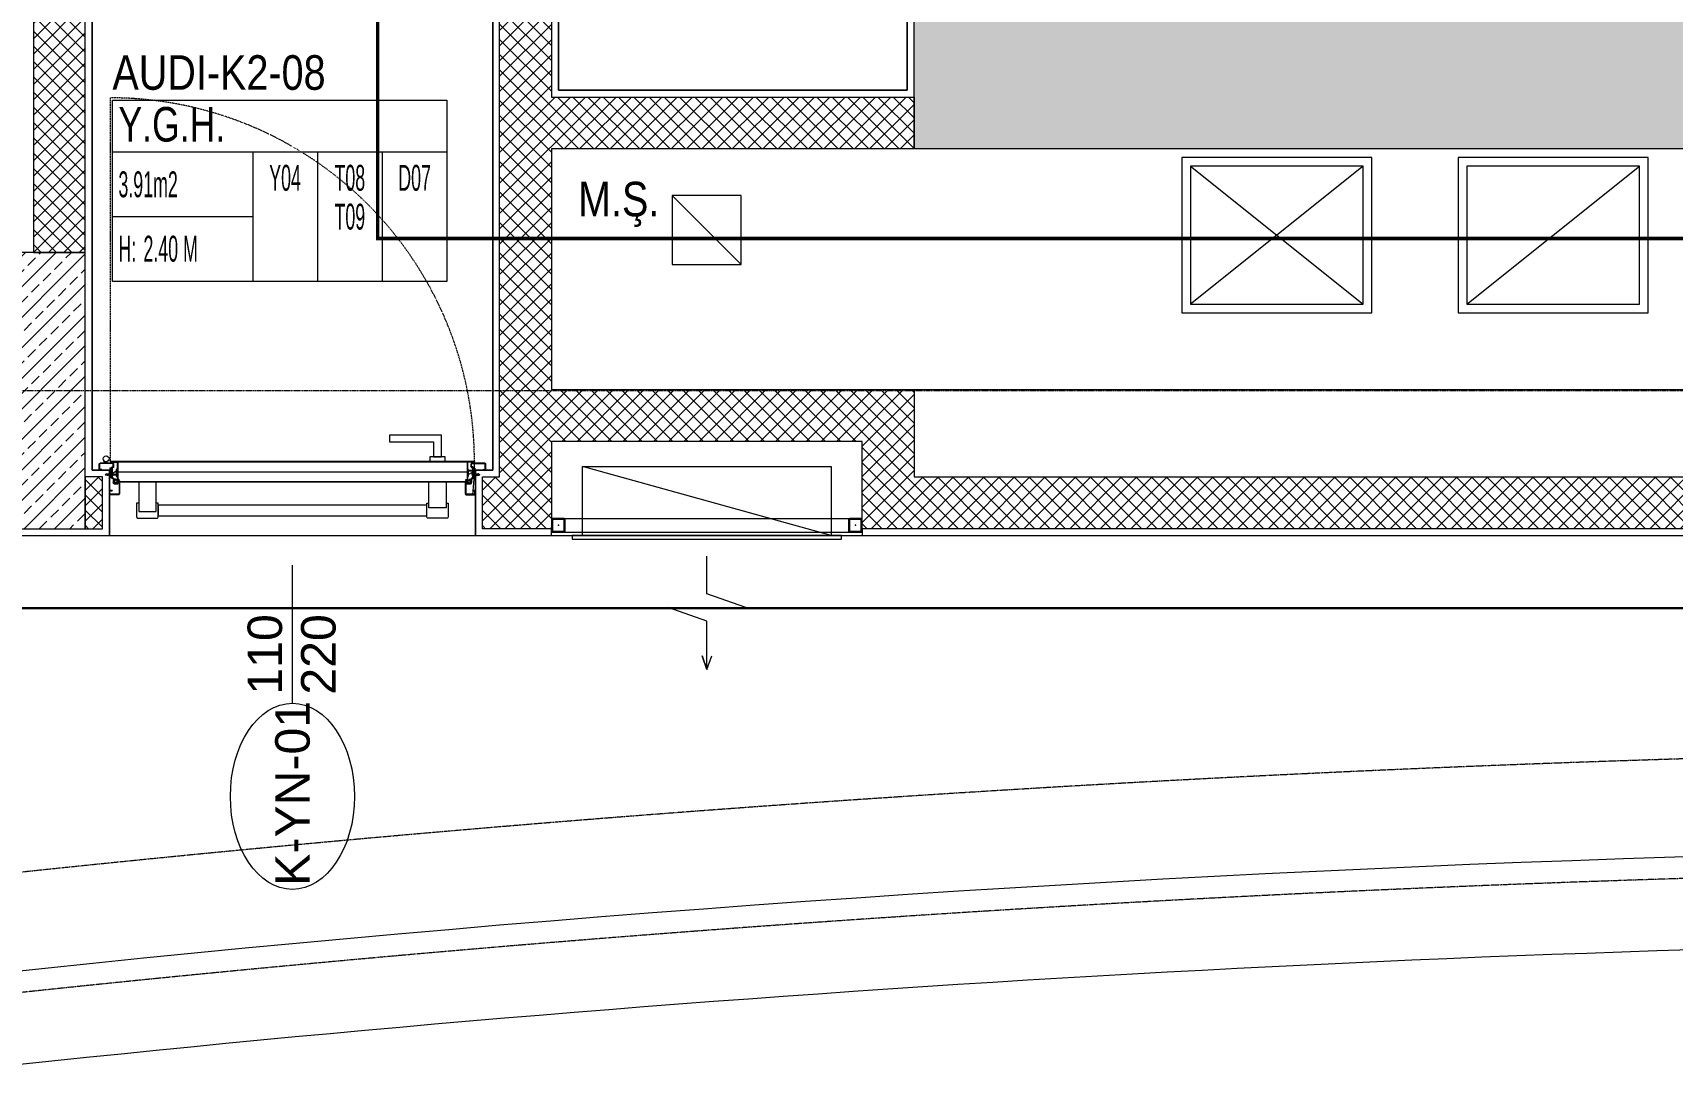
# Model space of a CAD drawing. Extents: x -1439 to 23780, y -1362 to 4476.
# Drawn here: x 15937.3 to 16412, y 2210.5 to 2508.6 of the extents above; entities that cross this region are included whole.
import ezdxf
from ezdxf.enums import TextEntityAlignment as Align

# ---------------------------------------------------------------- set-up
doc = ezdxf.new("R2010")
doc.units = 0
doc.header["$MEASUREMENT"] = 0
for name, pattern in [('Audi$0$DASHDOT2', [0.5, 0.25, -0.125, 0, -0.125]), ('Audi$0$DOT2', [0.125, 0, -0.125]), ('Audi$0$HIDDEN', [0.375, 0.25, -0.125]), ('Audi$0$HIDDEN2', [4.7625, 3.175, -1.5875])]:
    doc.linetypes.add(name, pattern=pattern)
doc.layers.get('0').update_dxf_attribs({"color": 9, "lineweight": 9})
for name, color, linetype, lineweight in [('Audi$0$00', 8, 'Continuous', 9), ('Audi$0$01', 8, 'Continuous', 9), ('Audi$0$06B', 8, 'Continuous', 9), ('Audi$0$06D', 8, 'Continuous', 9), ('Audi$0$09W', 8, 'Continuous', 9), ('Audi$0$10', 8, 'Continuous', 9), ('Audi$0$11', 8, 'Continuous', 9), ('Audi$0$14', 8, 'Continuous', 9), ('Audi$0$20', 8, 'Audi$0$DOT2', 9), ('Audi$0$21', 8, 'Continuous', 9), ('Audi$0$22', 8, 'Continuous', 9), ('Audi$0$24', 8, 'Audi$0$DASHDOT2', 9), ('Audi$0$32-ekipman', 8, 'Continuous', 9), ('Audi$0$33', 8, 'Audi$0$BATTING', 9), ('Audi$0$35', 8, 'Continuous', 9), ('E-KABLO', 7, 'Continuous', 30)]:
    doc.layers.add(name, color=color, linetype=linetype, lineweight=lineweight)
doc.styles.add('Audi$0$Arial', font='arial.ttf', dxfattribs={"height": 2.5})
doc.styles.add('Audi$0$MuuM_TEXT-STANDART', font='ARIALN.TTF')
doc.linetypes.add('Audi$0$BATTING', pattern='A,0.0001,-0.1,[134,ltypeshp.shx,S=0.1,R=0,X=-0.1,Y=0],-0.2,[134,ltypeshp.shx,S=0.1,R=180,X=0.1,Y=0],-0.1', length=0.4001)

# ---------------------------------------------------------------- blocks, each defined once
blk = doc.blocks.new('Audi$0$0_doorno')
blk.add_lwpolyline([(4.5, 0), (12.5, 0)])
blk.add_ellipse((-0.891, 0), major_axis=(-5.391, 0), ratio=0.666667)
at = {"style": 'Audi$0$Arial'}
blk.add_attdef('YUKSEKLIK', text='', height=2, dxfattribs=at).set_placement((5, 12.3), align=Align.TOP_LEFT)
blk.add_attdef('KAPINO', text='', height=2, dxfattribs=at).set_placement((0, 0), align=Align.MIDDLE)
blk.add_attdef('GENISLIK', text='', height=2, dxfattribs=at).set_placement((5, -3.789), align=Align.BOTTOM_LEFT)
blk = doc.blocks.new('Audi$0$KAPI KODLARI 2. KAT')
at = {"layer": 'Audi$0$22'}
ref = blk.add_blockref('Audi$0$0_doorno', (16012.5, 2291.93), dxfattribs=dict(at, xscale=5, yscale=5, zscale=5, rotation=90))
ref.add_attrib('KAPINO', 'K-YN-01', dxfattribs={"layer": '0', "height": 10, "rotation": 90, "style": 'Audi$0$Arial'}).set_placement((16012.5, 2288.35), align=Align.MIDDLE)
ref.add_attrib('GENISLIK', '110', dxfattribs={"layer": '0', "height": 10, "rotation": 90, "style": 'Audi$0$Arial'}).set_placement((16012.5, 2316.93), align=Align.BOTTOM_LEFT)
ref.add_attrib('YUKSEKLIK', '220', dxfattribs={"layer": '0', "height": 10, "rotation": 90, "style": 'Audi$0$Arial'}).set_placement((16015, 2316.93), align=Align.TOP_LEFT)
blk = doc.blocks.new('Audi$0$p-kolon_80x80')
at = {"layer": 'Audi$0$09W'}
h = blk.add_hatch(dxfattribs=at)
h.set_pattern_fill('ANSI33', color=256, scale=25, style=0)
h.set_pattern_definition([(45, (-1222.5, -385), (-4.419417, 4.419417), []), (45, (-1218.0806, -385), (-4.419417, 4.419417), [3.125, -1.5625])])
h.paths.add_polyline_path([(-40, -40), (40, -40), (40, 40), (-40, 40)])
blk.add_lwpolyline([(-40, -40), (40, -40), (40, 40), (-40, 40)], close=True)
blk = doc.blocks.new('*U342')
at = {"ltscale": 15}
for p, q in [((-24.9, 0.9), (-25.7, 0)), ((-24.9, -0.9), (-25.7, 0)), ((-22.9, 1.5), (-24.9, 0.9)), ((-22.9, 1.5), (-22.9, -1.5)), ((-21.2, -2.7), (-18.1, 2.8)), ((-21, -2.7), (-17.9, 2.7)), ((-19.7, -2.7), (-16.6, 2.8)), ((-19.5, -2.7), (-16.4, 2.7)), ((-18.5, 1.5), (-18.3, 2)), ((-18.2, -2.7), (-15.1, 2.8)), ((-18, -2.7), (-14.9, 2.7)), ((-17, 1.5), (-16.8, 2)), ((-16.7, -2.7), (-13.6, 2.8)), ((-16.5, -2.7), (-13.4, 2.7)), ((-15.5, 1.5), (-15.3, 2)), ((-15.2, -2.7), (-12.1, 2.8)), ((-15, -2.7), (-11.9, 2.7)), ((-14, 1.5), (-13.8, 2)), ((-13.7, -2.7), (-10.6, 2.8)), ((-13.5, -2.7), (-10.4, 2.7)), ((-12.5, 1.5), (-12.3, 2)), ((-12.2, -2.7), (-9.1, 2.8)), ((-12, -2.7), (-8.9, 2.7)), ((-11, 1.5), (-10.8, 2)), ((-10.7, -2.7), (-7.6, 2.8)), ((-10.5, -2.7), (-7.4, 2.7)), ((-9.5, 1.5), (-9.3, 2)), ((-9.2, -2.7), (-6.1, 2.8)), ((-9, -2.7), (-5.9, 2.7)), ((-8, 1.5), (-7.8, 2)), ((-7.7, -2.7), (-4.6, 2.8)), ((-7.5, -2.7), (-4.4, 2.7)), ((-6.5, 1.5), (-6.3, 2)), ((-6.2, -2.7), (-3.1, 2.8)), ((-6, -2.7), (-2.9, 2.7)), ((-5, 1.5), (-4.8, 2)), ((-4.7, -2.7), (-1.6, 2.8)), ((-4.5, -2.7), (-1.4, 2.7)), ((-3.5, 1.5), (-3.3, 2)), ((-2, 1.5), (-1.8, 2)), ((-0.5, 4.2), (-1.5, 1.5)), ((0, 0.5), (-0.6, 0.5)), ((-24.9, -0.9), (-22.9, -1.5)), ((-8.6, -1.5), (-22.9, -1.5)), ((-21.2, -2.7), (-20.9, -1.5)), ((-20.3, -1.5), (-19.1, -1.5)), ((-19.7, -2.7), (-19.4, -1.5)), ((-18.8, -1.5), (-17.6, -1.5)), ((-18.2, -2.7), (-17.9, -1.5)), ((-17.3, -1.5), (-16.1, -1.5)), ((-16.7, -2.7), (-16.4, -1.5)), ((-15.8, -1.5), (-14.6, -1.5)), ((-15.2, -2.7), (-14.9, -1.5)), ((-14.3, -1.5), (-13.1, -1.5)), ((-13.7, -2.7), (-13.4, -1.5)), ((-12.8, -1.5), (-11.6, -1.5)), ((-12.2, -2.7), (-11.9, -1.5)), ((-11.3, -1.5), (-10.1, -1.5)), ((-10.7, -2.7), (-10.4, -1.5)), ((-9.8, -1.5), (-8.6, -1.5)), ((-9.2, -2.7), (-8.9, -1.5)), ((-8.3, -1.5), (-7.1, -1.5)), ((-7.7, -2.7), (-7.4, -1.5)), ((-6.8, -1.5), (-5.6, -1.5)), ((-6.2, -2.7), (-5.9, -1.5)), ((-5.3, -1.5), (-4.1, -1.5)), ((-4.7, -2.7), (-4.4, -1.5)), ((-3.8, -1.5), (-2.1, -1.5)), ((-0.5, -4.2), (-1.5, -1.5)), ((0, -0.5), (-0.6, -0.5))]:
    blk.add_line(p, q, dxfattribs=at)
for p, q in [((-6.9, 1.5), (-22.9, 1.5)), ((-17.4, 1.5), (-18.6, 1.5)), ((-15.9, 1.5), (-17.1, 1.5)), ((-14.4, 1.5), (-15.6, 1.5)), ((-12.9, 1.5), (-14.1, 1.5)), ((-11.4, 1.5), (-12.6, 1.5)), ((-9.9, 1.5), (-11.1, 1.5)), ((-8.4, 1.5), (-9.6, 1.5)), ((-6.9, 1.5), (-8.1, 1.5)), ((-5.4, 1.5), (-6.6, 1.5)), ((-3.9, 1.5), (-5.1, 1.5)), ((-2.4, 1.5), (-3.6, 1.5)), ((-1.5, 1.5), (-2.1, 1.5)), ((0, 0.5), (0, 4.1)), ((-1.5, -1.5), (-2.1, -1.5)), ((0, -0.5), (0, -4.1))]:
    blk.add_line(p, q)
for centre, radius, start, end in [((-26, 3.9), 3.92, 274.361, 322.1025), ((-26, -3.9), 3.92, 37.8975, 85.639), ((-18, 2.8), 0.0971, 330.3204, 150.3204), ((-16.5, 2.8), 0.0971, 330.3204, 150.3204), ((-15, 2.8), 0.0971, 330.3204, 150.3204), ((-13.5, 2.8), 0.0971, 330.3204, 150.3204), ((-12, 2.8), 0.0971, 330.3204, 150.3204), ((-10.5, 2.8), 0.0971, 330.3204, 150.3204), ((-9, 2.8), 0.0971, 330.3204, 150.3204), ((-7.5, 2.8), 0.0971, 330.3204, 150.3204), ((-6, 2.8), 0.0971, 330.3204, 150.3204), ((-4.5, 2.8), 0.0971, 330.3204, 150.3204), ((-3, 2.8), 0.0971, 330.3204, 150.3204), ((-1.5, 2.8), 0.0971, 330.3204, 150.3204), ((-0.6, 0), 0.486, 90, 270), ((-0.3, 4.1), 0.25, 0, 150.0864), ((-21.1, -2.7), 0.0971, 150.3204, 330.3204), ((-19.6, -2.7), 0.0971, 150.3204, 330.3204), ((-18.1, -2.7), 0.0971, 150.3204, 330.3204), ((-16.6, -2.7), 0.0971, 150.3204, 330.3204), ((-15.1, -2.7), 0.0971, 150.3204, 330.3204), ((-13.6, -2.7), 0.0971, 150.3204, 330.3204), ((-12.1, -2.7), 0.0971, 150.3204, 330.3204), ((-10.6, -2.7), 0.0971, 150.3204, 330.3204), ((-9.1, -2.7), 0.0971, 150.3204, 330.3204), ((-7.6, -2.7), 0.0971, 150.3204, 330.3204), ((-6.1, -2.7), 0.0971, 150.3204, 330.3204), ((-4.6, -2.7), 0.0971, 150.3204, 330.3204), ((-0.3, -4.1), 0.25, 209.9136, 0)]:
    blk.add_arc(centre, radius, start, end, dxfattribs=at)
blk = doc.blocks.new('Audi$0$conta')
at = {"ltscale": 10}
for p, q in [((-2649.88, 5344.46), (-2649.78, 5344.3)), ((-2649.87, 5345.53), (-2649.81, 5345.61)), ((-2649.78, 5344.3), (-2649.74, 5344.3)), ((-2649.72, 5345.4), (-2649.28, 5345.4)), ((-2649.25, 5345.41), (-2649.09, 5345.51)), ((-2648.97, 5344.05), (-2648.78, 5343.8)), ((-2648.87, 5344.09), (-2648.7, 5343.86)), ((-2648.83, 5344.87), (-2648.56, 5345.24)), ((-2648.77, 5345.12), (-2648.63, 5345.3)), ((-2648.56, 5345.31), (-2648.56, 5345.31)), ((-2648.71, 5343.79), (-2648.71, 5343.79))]:
    blk.add_line(p, q, dxfattribs=at)
for centre, radius, start, end in [((-2653.03, 5345), 3.19, 350.46739, 8.93723), ((-2649.87, 5344.47), 0.02, 170.46739, 213.74513), ((-2649.83, 5345.5), 0.05, 140.63452, 188.93723), ((-2649.74, 5345.58), 0.0696, 22.24275, 159.25804), ((-2650.94, 5345.01), 1.24, 340.33821, 16.77718), ((-2649.74, 5344.58), 0.03, 160.33821, 273.26661), ((-2649.72, 5345.37), 0.03, 90, 196.77718), ((-2649.56, 5341.55), 3.01, 80.43616, 93.26661), ((-2649.28, 5345.45), 0.05, 270, 303.00619), ((-2649.22, 5344.14), 0.231, 353.95711, 81.90038), ((-2649.08, 5345.49), 0.03, 4.79721, 123.00619), ((-2649.06, 5344.54), 0.03, 260.43616, 338.70659), ((-2650.22, 5344.99), 1.27, 338.70659, 23.04177), ((-2648.89, 5344.11), 0.1, 173.95711, 217.26527), ((-2649.01, 5345.57), 0.05, 18.79511, 42.1429), ((-2651.17, 5344.83), 2.33, 7.58966, 18.79511), ((-2658.2, 5345.19), 9.36, 353.68569, 357.8537), ((-2648.79, 5344.15), 0.1, 173.68569, 217.26527), ((-2648.81, 5345.15), 0.05, 187.58966, 322.73473), ((-2648.79, 5344.84), 0.05, 142.73473, 180.2669), ((-2648.59, 5345.27), 0.05, 52.73473, 142.73473), ((-2648.59, 5345.27), 0.05, 322.73473, 52.73473), ((-2648.74, 5343.83), 0.05, 217.26527, 307.26527), ((-2648.74, 5343.83), 0.05, 307.26527, 37.26527)]:
    blk.add_arc(centre, radius, start, end, dxfattribs=at)
for points, knots in [([(-2649.74, 5344.31), (-2649.74, 5344.34), (-2649.7, 5344.52), (-2649.59, 5344.33), (-2649.34, 5344.36), (-2649.23, 5344.37), (-2649.18, 5344.37)], [0, 0, 0, 0, 0.1008757, 0.3841126, 0.5436166, 0.6906785, 0.6906785, 0.6906785, 0.6906785]), ([(-2648.98, 5345.6), (-2649, 5345.63), (-2649.09, 5345.71), (-2649.23, 5345.44), (-2649.32, 5345.74), (-2649.39, 5345.46), (-2649.51, 5345.75), (-2649.59, 5345.5), (-2649.65, 5345.57), (-2649.68, 5345.61)], [0.0086373, 0.0086373, 0.0086373, 0.0086373, 0.1097304, 0.3133405, 0.4430081, 0.5658764, 0.7165186, 0.8527974, 0.9648495, 0.9648495, 0.9648495, 0.9648495])]:
    blk.add_open_spline(points, degree=3, knots=knots, dxfattribs=at)
blk = doc.blocks.new('Audi$0$p-yn_sackasa')
at = {"layer": 'Audi$0$10', "linetype": 'Continuous'}
for p, q in [((0, 6.16), (0, 6.9)), ((0.01, 6.9), (0.01, 6.15)), ((0.14, 6.9), (0.14, 6.16)), ((0.15, 6.9), (0.15, 6.16)), ((2.69, 7.16), (0.26, 7.16)), ((2.69, 7.15), (0.26, 7.15)), ((2.69, 7.02), (0.26, 7.02)), ((0.26, 7.01), (2.69, 7.01)), ((0.26, 6.05), (0.76, 6.05)), ((0.75, 6.04), (0.26, 6.04)), ((0.26, 5.91), (0.75, 5.91)), ((0.76, 5.9), (0.26, 5.9)), ((0.75, 5.91), (0.75, 6.04)), ((0.76, 5.9), (0.76, 6.05)), ((2.8, 3.29), (2.8, 6.9)), ((2.81, 3.29), (2.81, 6.9)), ((2.94, 3.29), (2.94, 6.9)), ((2.95, 3.29), (2.95, 6.9)), ((-2.19, 0), (-2.19, -0.15)), ((0.67, -0.71), (0.67, 2.27)), ((0.69, -0.71), (0.69, 2.27)), ((0.81, -0.71), (0.81, 2.27)), ((0.83, -0.71), (0.83, 2.27)), ((0.92, 2.33), (0.95, 2.32)), ((0.93, 2.34), (0.95, 2.33)), ((1.01, 2.46), (0.99, 2.47)), ((0.99, 2.46), (1.01, 2.45)), ((1.11, 2.52), (1.11, 3.73)), ((1.12, 2.52), (1.12, 3.73)), ((1.25, 3.73), (1.25, 2.52)), ((1.26, 2.52), (1.26, 3.73)), ((1.37, 3.98), (2.49, 3.98)), ((2.49, 3.97), (1.37, 3.97)), ((1.37, 3.84), (2.49, 3.84)), ((2.49, 3.83), (1.37, 3.83)), ((2.6, 3.69), (2.5, 3.36)), ((2.51, 3.35), (2.61, 3.69)), ((2.73, 3.65), (2.63, 3.32)), ((2.74, 3.64), (2.64, 3.31)), ((-2.95, -0.25), (-2.95, -1.75)), ((-2.94, -1.75), (-2.94, -0.25)), ((-2.81, -0.25), (-2.81, -1.75)), ((-2.8, -0.25), (-2.8, -1.75)), ((-2.19, 0), (-2.7, 0)), ((-2.2, -0.01), (-2.7, -0.01)), ((-2.2, -0.14), (-2.7, -0.14)), ((-2.19, -0.15), (-2.7, -0.15)), ((1.01, -1.85), (-2.7, -1.85)), ((1.01, -1.86), (-2.7, -1.86)), ((-2.7, -1.99), (1.01, -1.99)), ((1.01, -2), (-2.7, -2)), ((-2.2, -0.14), (-2.2, -0.01)), ((0.92, -0.77), (0.95, -0.76)), ((0.93, -0.78), (0.95, -0.77)), ((0.99, -0.89), (1.01, -0.88)), ((1.01, -0.89), (0.99, -0.91)), ((1.11, -0.96), (1.11, -1.75)), ((1.12, -0.96), (1.12, -1.75)), ((1.25, -0.96), (1.25, -1.75)), ((1.26, -0.96), (1.26, -1.75))]:
    blk.add_line(p, q, dxfattribs=at)
for points in [[(0.15, 2.14), (0.67, 2.14), (0.67, -0.54), (0.15, -0.54)], [(0.15, 2.14), (0.41, 2.14), (0.41, -0.54), (0.15, -0.54)]]:
    blk.add_lwpolyline(points, close=True, dxfattribs=at)
for centre, radius, start, end in [((0.26, 6.9), 0.261, 90, 180), ((0.26, 6.16), 0.261, 180, 270), ((0.26, 6.9), 0.249, 90, 180), ((0.26, 6.16), 0.249, 181.345, 271.3502), ((0.26, 6.9), 0.122, 90, 180), ((0.26, 6.16), 0.122, 180, 270), ((0.26, 6.9), 0.11, 90, 180), ((0.26, 6.16), 0.11, 180, 270), ((2.69, 6.9), 0.261, 0, 90), ((2.69, 6.9), 0.249, 0, 90), ((2.69, 6.9), 0.122, 0, 90), ((2.69, 6.9), 0.11, 0, 90), ((0.89, 2.27), 0.219, 63.2153, 180), ((0.89, 2.27), 0.206, 63.2169, 180), ((0.89, 2.27), 0.0801, 63.215, 180), ((0.89, 2.27), 0.0674, 63.2144, 180), ((1.04, 2.52), 0.206, 243.2197, 0), ((1.04, 2.52), 0.219, 243.2148, 0), ((1.04, 2.52), 0.0801, 243.2203, 0), ((1.04, 2.52), 0.0674, 243.2129, 0), ((1.37, 3.73), 0.253, 90, 180), ((1.37, 3.73), 0.24, 90, 180), ((1.37, 3.73), 0.114, 90, 180), ((1.37, 3.73), 0.101, 90, 180), ((2.49, 3.72), 0.261, 342.8602, 90), ((2.49, 3.72), 0.249, 342.8613, 90), ((2.49, 3.72), 0.122, 342.8607, 90), ((2.49, 3.72), 0.11, 342.8621, 90), ((2.72, 3.29), 0.232, 162.8601, 0), ((2.72, 3.29), 0.219, 162.8613, 0), ((2.72, 3.29), 0.0927, 162.8605, 0), ((2.72, 3.29), 0.0801, 162.8624, 0), ((-2.7, -0.25), 0.253, 90, 180), ((-2.7, -1.75), 0.253, 180, 270), ((-2.7, -0.25), 0.24, 90, 180), ((-2.7, -1.75), 0.24, 180, 270), ((-2.7, -0.25), 0.114, 90, 180), ((-2.7, -1.75), 0.114, 180, 270), ((-2.7, -0.25), 0.101, 90, 180), ((-2.7, -1.75), 0.101, 180, 270), ((0.89, -0.71), 0.219, 180, 296.785), ((0.89, -0.71), 0.206, 180, 296.7851), ((0.89, -0.71), 0.0801, 180, 296.785), ((0.89, -0.71), 0.0674, 180, 180.5245), ((0.89, -0.71), 0.0674, 180, 296.7871), ((1.04, -0.96), 0.219, 0, 116.7854), ((1.04, -0.96), 0.206, 0, 116.7836), ((1.04, -0.96), 0.0801, 0, 116.7811), ((1.04, -0.96), 0.0674, 0, 116.7871), ((1.01, -1.75), 0.114, 270, 0), ((1.01, -1.75), 0.24, 270, 0), ((1.01, -1.75), 0.101, 270, 0), ((1.01, -1.75), 0.253, 270, 0)]:
    blk.add_arc(centre, radius, start, end, dxfattribs=at)
at = {"layer": 'Audi$0$10', "xscale": 0.0842696629213483, "yscale": 0.0842696629213483, "zscale": 0.0842696629213483}
blk.add_blockref('*U342', (0.95, 1.35), dxfattribs=at)
at = {"layer": 'Audi$0$14', "xscale": -0.7887640449438696, "yscale": 0.7887640449438696, "zscale": 0.7887640449438204, "rotation": 90}
blk.add_blockref('Audi$0$conta', (4217.78, -2086.42), dxfattribs=at)
blk = doc.blocks.new('*U458')
blk.add_arc((114.7, -2.4), 105.4, 174.7953, 179.7834)
at = {"layer": 'Audi$0$06D'}
for points in [[(17.5, 9.56), (16.87, 9.56), (16.87, 13.56, -0.414214), (17.25, 13.93), (22.75, 13.93, -0.414214), (23.12, 13.56), (23.12, 9.56), (22.5, 9.56)], [(106.5, 9.56), (107.12, 9.56), (107.12, 13.56, 0.414214), (106.75, 13.93), (101.25, 13.93, 0.414214), (100.87, 13.56), (100.87, 9.56), (101.5, 9.56)]]:
    blk.add_lwpolyline(points, format="xyb", dxfattribs=at)
for points in [[(17.5, 10.94), (22.5, 10.94), (22.5, 3.44), (17.5, 3.44)], [(100.87, 13.31), (23.12, 13.31), (23.12, 10.18), (100.87, 10.18)], [(106.5, 12.06), (101.5, 12.06), (101.5, 3.44), (106.5, 3.44)]]:
    blk.add_lwpolyline(points, close=True, dxfattribs=at)
for points in [[(17.8, -2.56), (17.8, -3.81), (22.2, -3.81), (22.2, -2.56), (17.8, -2.56)], [(18.87, -3.81), (18.87, -10.06), (33.87, -10.06), (33.87, -8.19), (21.12, -8.19), (21.12, -8.19), (21.12, -3.81), (18.87, -3.81)]]:
    blk.add_lwpolyline(points, dxfattribs=at)
at = {"layer": 'Audi$0$10', "ltscale": 10}
for p, q in [((10, 0.68), (11, 1.33)), ((10, 0.68), (11, 1.33)), ((11, 0.28), (10, 0.28)), ((11, 0.28), (10, 0.28)), ((11, 0.08), (10, 0.08)), ((11, 0.08), (10, 0.08)), ((11, 1.76), (11, 1.33)), ((11.3, 1.76), (11, 1.76)), ((11, 1.76), (11, 1.33)), ((11.3, 1.76), (11, 1.76)), ((11, 1.33), (11, -0.17)), ((11, 1.33), (11, -0.17)), ((11.3, -2.19), (11.3, 3.34)), ((11.3, 1.33), (11.3, 1.76)), ((11.3, 1.33), (11.3, 1.76)), ((11.3, -0.17), (11.3, 1.33)), ((11.3, -0.17), (11.3, 1.33)), ((112.6, 3.44), (11.4, 3.44)), ((11.45, -2.29), (11.45, 3.24)), ((112.5, 3.29), (11.5, 3.29)), ((112.55, -2.29), (112.55, 3.24)), ((112.7, -2.19), (112.7, 3.34)), ((112.7, 1.76), (112.7, 0.26)), ((113, 1.76), (112.7, 1.76)), ((112.7, 0.26), (112.7, -0.17)), ((113, 0.26), (113, 1.76)), ((113, 1.51), (114, 1.51)), ((113, 1.31), (114, 1.31)), ((114, 0.91), (113, 0.26)), ((113, -0.17), (113, 0.26)), ((9.3, -2.46), (9.3, -2.34)), ((9.4, -2.24), (11.25, -2.24)), ((114.6, -2.56), (9.4, -2.56)), ((9.45, -2.41), (9.45, -2.39)), ((9.45, -2.39), (11.35, -2.39)), ((114.54, -2.41), (9.45, -2.41)), ((11, -0.17), (11.3, -0.17)), ((11, -0.17), (11.3, -0.17)), ((114.54, -2.39), (112.65, -2.39)), ((112.7, -0.17), (113, -0.17)), ((114.6, -2.24), (112.75, -2.24)), ((114.55, -2.41), (114.55, -2.39)), ((114.7, -2.46), (114.7, -2.34)), ((115.84, -2), (115.84, -2.43)), ((115.84, -2), (115.84, -2.43)), ((116.05, -2), (116.05, -2.43)), ((116.05, -2), (116.05, -2.43)), ((116.22, -2.16), (116.05, -2.16)), ((116.22, -2.16), (116.05, -2.16)), ((116.22, -2.16), (116.22, -2.29)), ((116.22, -2.16), (116.22, -2.29)), ((116.6, -2.73), (116.73, -2.62)), ((116.6, -2.73), (116.73, -2.62))]:
    blk.add_line(p, q, dxfattribs=at)
blk.add_circle((115.95, -3.26), 0.843, dxfattribs=at)
blk.add_circle((115.95, -3.26), 0.843, dxfattribs=at)
for centre, radius, start, end in [((11.44, 3.3), 0.141, 104.9271, 165.0729), ((112.5, 3.24), 0.05, 0, 90), ((112.6, 3.34), 0.1, 0, 90), ((9.4, -2.34), 0.1, 90, 180), ((9.4, -2.46), 0.1, 180, 270), ((9.45, -2.39), 0.005, 90, 180), ((9.45, -2.41), 0.005, 180, 270), ((11.25, -2.19), 0.05, 270, 0), ((11.35, -2.29), 0.1, 270, 0), ((112.65, -2.29), 0.1, 180, 270), ((112.75, -2.19), 0.05, 180, 270), ((114.54, -2.39), 0.005, 0, 90), ((114.54, -2.41), 0.005, 270, 360), ((114.6, -2.34), 0.1, 0, 90), ((114.6, -2.46), 0.1, 270, 0), ((115.42, -2.26), 0.302, 285.5524, 60.0315), ((115.42, -2.26), 0.302, 285.5524, 60.0315), ((115.42, -2.26), 0.428, 336.352, 37.621), ((115.42, -2.26), 0.428, 336.352, 37.621), ((115.95, -3.26), 1.01, 39.4092, 74.2861), ((115.95, -3.26), 1.01, 39.4092, 74.2861)]:
    blk.add_arc(centre, radius, start, end, dxfattribs=at)
at = {"layer": 'Audi$0$20'}
blk.add_lwpolyline([(114.7, -2.4), (114.7, -107.8)], dxfattribs=at)
blk.add_arc((114.7, -2.4), 105.4, 179.9649, 270, dxfattribs=at)
at = {"layer": 'Audi$0$33', "ltscale": 0.25}
blk.add_lwpolyline([(112.55, 0.48), (11.45, 0.48)], dxfattribs=at)
blk.add_blockref('Audi$0$p-yn_sackasa', (9, 0))
at = {"xscale": -1}
blk.add_blockref('Audi$0$p-yn_sackasa', (115, 0), dxfattribs=at)
blk = doc.blocks.new('Audi$0$P-AKS_AUDI')
at = {"layer": 'Audi$0$24'}
blk.add_lwpolyline([(-3840, -380), (360, -380)], dxfattribs=at)
blk = doc.blocks.new('Audi$0$0_roomno2-flat-2')
at = {"layer": 'Audi$0$21'}
blk.add_lwpolyline([(96.88, -52.5), (0, -52.5), (0, 0), (96.88, 0)], close=True, dxfattribs=at)
for points in [[(0, -15), (96.88, -15)], [(40.62, -15), (40.62, -52.5)], [(59.38, -15), (59.38, -52.5)], [(78.12, -15), (78.12, -52.5)], [(0, -33.75), (40.62, -33.75)]]:
    blk.add_lwpolyline(points, dxfattribs=at)
at = {"layer": 'Audi$0$21', "style": 'Audi$0$MuuM_TEXT-STANDART', "width": 0.6}
blk.add_text('H:', height=7.5, dxfattribs=at).set_placement((1.75, -43.04), align=Align.MIDDLE_LEFT)
at = {"layer": 'Audi$0$21', "style": 'Audi$0$Arial'}
blk.add_attdef('ODANO', (0, 5.85), '', height=10, dxfattribs=at)
blk.add_attdef('MEKANADI', text='', height=10, dxfattribs=at).set_placement((1.75, -15), align=Align.BOTTOM_LEFT)
at = {"layer": 'Audi$0$21', "style": 'Audi$0$MuuM_TEXT-STANDART', "width": 0.6}
for tag, p in [('YER01', (50, -22.5)), ('TAVAN01', (68.75, -22.5)), ('DUVAR01', (87.5, -22.5)), ('YER02', (50, -33.75)), ('TAVAN02', (68.75, -33.75)), ('DUVAR02', (87.5, -33.75)), ('YER03', (50, -45)), ('TAVAN03', (68.75, -45)), ('DUVAR03', (87.5, -45))]:
    blk.add_attdef(tag, text='', height=7.5, dxfattribs=at).set_placement(p, align=Align.MIDDLE_CENTER)
for tag, p in [('M2', (1.75, -24.38)), ('TEMIZTAVANYUKSEKLIGI', (9, -43.04))]:
    blk.add_attdef(tag, text='', height=7.5, dxfattribs=at).set_placement(p, align=Align.MIDDLE_LEFT)
blk = doc.blocks.new('Audi$0$Prf-40x40')
for points in [[(1.5, -2), (-1.5, -2, -0.414214), (-2, -1.5), (-2, 1.5, -0.414214), (-1.5, 2), (1.5, 2, -0.414214), (2, 1.5), (2, -1.5, -0.414214)], [(1.5, -1.7), (-1.5, -1.7, -0.414214), (-1.7, -1.5), (-1.7, 1.5, -0.414214), (-1.5, 1.7), (1.5, 1.7, -0.414214), (1.7, 1.5), (1.7, -1.5, -0.414214)]]:
    blk.add_lwpolyline(points, format="xyb", close=True)
at = {"color": 252}
blk.add_point((0, 0), dxfattribs=at)
blk = doc.blocks.new('Audi$0$p-krt-yangindolabi_vw')
at = {"linetype": 'Continuous'}
blk.add_lwpolyline([(-37.41, 54.8), (-36, 58.78), (-36, 44.76), (-47.25, 40.82), (-24.75, 40.82), (-36, 36.88), (-36, 25.98)], dxfattribs=at)
for points in [[(-36, 58.78), (-37.41, 54.8)], [(-36, 58.78), (-34.59, 54.8)]]:
    blk.add_lwpolyline(points)
for points in [[(-72, 20), (-75, 20), (-75, 21), (3, 21), (3, 20)], [(-72, 0), (0, 0), (0, 20), (-72, 20)], [(0, 20), (-72, 0), (0, 0)]]:
    blk.add_lwpolyline(points, close=True)
blk = doc.blocks.new('Audi$0$p-2. kat planı')
at = {"layer": 'Audi$0$09W'}
h = blk.add_hatch(dxfattribs=at)
h.set_pattern_fill('ANSI33', color=256, scale=25, style=0)
h.paths.add_polyline_path([(16192.5, 2825), (16672.5, 2825), (16672.5, 2365), (16622.5, 2365), (16622.5, 2475), (16232.5, 2475), (16192.5, 2475), (16192.5, 2515), (16622.5, 2515), (16622.5, 2785), (16192.5, 2785)])
h = blk.add_hatch(dxfattribs=at)
h.set_pattern_fill('ANSI37', color=256, scale=25, style=0)
h.paths.add_polyline_path([(15952.5, 2500), (15952.5, 2445), (15937.5, 2445), (15937.5, 2745), (15952.5, 2745), (15952.5, 2635), (15957.5, 2635), (15957.5, 2620), (15952.5, 2620), (15952.5, 2515)])
h = blk.add_hatch(dxfattribs=at)
h.set_pattern_fill('ANSI37', color=256, scale=25, style=0)
edge = h.paths.add_edge_path()
edge.add_line((16087.5, 2405.3), (16192.5, 2405.3))
edge.add_line((16192.5, 2405.3), (16192.5, 2380))
edge.add_line((16192.5, 2380), (16472.5, 2380))
edge.add_line((16472.5, 2380), (16472.5, 2475))
edge.add_line((16472.5, 2475), (16492.5, 2475))
edge.add_line((16492.5, 2475), (16492.5, 2380))
edge.add_line((16492.5, 2380), (16622.5, 2380))
edge.add_line((16622.5, 2380), (16622.5, 2365))
edge.add_line((16622.5, 2365), (16177.5, 2365))
edge.add_line((16177.5, 2365), (16177.5, 2390.3))
edge.add_line((16177.5, 2390.3), (16087.5, 2390.3))
edge.add_line((16087.5, 2390.3), (16087.5, 2365))
edge.add_line((16087.5, 2365), (16067.5, 2365))
edge.add_line((16067.5, 2365), (16067.5, 2380))
edge.add_line((16067.5, 2380), (16072.5, 2380))
edge.add_line((16072.5, 2380), (16072.5, 2620))
edge.add_line((16072.5, 2620), (16067.5, 2620))
edge.add_line((16067.5, 2620), (16067.5, 2635))
edge.add_line((16067.5, 2635), (16072.5, 2635))
edge.add_line((16072.5, 2635), (16087.5, 2635))
edge.add_line((16087.5, 2635), (16087.5, 2490))
edge.add_line((16087.5, 2490), (16192.5, 2490))
edge.add_line((16192.5, 2490), (16192.5, 2475))
edge.add_line((16192.5, 2475), (16087.5, 2475))
edge.add_line((16087.5, 2475), (16087.52, 2405.3))
h = blk.add_hatch(dxfattribs=at)
h.set_pattern_fill('ANSI37', color=256, scale=25, style=0)
h.paths.add_polyline_path([(15952.5, 2365), (15957.5, 2365), (15957.5, 2380), (15952.5, 2380)])
at = {"layer": 'Audi$0$00'}
for points in [[(15952.5, 2635), (15952.5, 2745), (15937.5, 2745), (15937.5, 2445), (15952.5, 2445), (15952.5, 2500), (15952.5, 2515), (15952.5, 2515), (15952.5, 2620), (15957.5, 2620), (15957.5, 2635)], [(15952.5, 2365), (15957.5, 2365), (15957.5, 2380), (15952.5, 2380)]]:
    blk.add_lwpolyline(points, close=True, dxfattribs=at)
for points in [[(16087.5, 2405.3), (16192.5, 2405.3), (16192.5, 2380), (16472.5, 2380)], [(16622.5, 2365), (16177.5, 2365), (16177.5, 2390.3), (16087.5, 2390.3), (16087.5, 2365), (16067.5, 2365), (16067.5, 2380), (16072.5, 2380), (16072.5, 2620), (16067.5, 2620), (16067.5, 2635), (16072.5, 2635), (16087.5, 2635), (16087.5, 2490), (16192.5, 2490), (16192.5, 2475), (16087.5, 2475), (16087.52, 2405.3)]]:
    blk.add_lwpolyline(points, dxfattribs=at)
at = {"layer": 'Audi$0$01'}
blk.add_lwpolyline([(16192.5, 2825), (16672.5, 2825), (16672.5, 2365), (16622.5, 2365), (16622.5, 2475), (16232.5, 2475), (16232.5, 2475), (16192.5, 2475), (16192.5, 2515), (16622.5, 2515), (16622.5, 2785), (16192.5, 2785)], close=True, dxfattribs=at)
at = {"layer": 'Audi$0$06D'}
blk.add_lwpolyline([(16087.5, 2405.3), (16472.5, 2405.3), (16472.5, 2475), (16087.5, 2475)], close=True, dxfattribs=at)
blk.add_lwpolyline([(16087.5, 2368), (16174, 2368)], dxfattribs=at)
at = {"layer": 'Audi$0$11'}
for points in [[(16087.5, 2364), (16177.5, 2364)], [(16087.5, 2363), (16177.5, 2363)]]:
    blk.add_lwpolyline(points, dxfattribs=at)
at = {"layer": 'Audi$0$14'}
for points in [[(15870.5, 2363), (15959.5, 2363), (15959.5, 2382), (15954.5, 2382), (15954.5, 2618), (15959.5, 2618), (15959.5, 2637), (15954.5, 2637), (15954.5, 2803), (16190.5, 2803), (16190.5, 2783), (16620.5, 2783)], [(16620.5, 2517), (16190.5, 2517), (16190.5, 2492), (16089.5, 2492), (16089.5, 2637), (16065.5, 2637), (16065.5, 2618), (16070.5, 2618), (16070.5, 2382), (16065.5, 2382), (16065.5, 2363), (16070.5, 2363), (16087.5, 2363), (16087.5, 2365)], [(16177.5, 2365), (16177.5, 2363), (16652.5, 2363)]]:
    blk.add_lwpolyline(points, dxfattribs=at)
ref = blk.add_blockref('Audi$0$0_roomno2-flat-2', (15960.37, 2489.14))
ref.add_attrib('ODANO', 'AUDI-K2-08', dxfattribs={"layer": 'Audi$0$21', "height": 10, "style": 'Audi$0$MuuM_TEXT-STANDART'}).set_placement((15960.37, 2489.14), align=Align.BOTTOM_LEFT)
ref.add_attrib('MEKANADI', 'Y.G.H.', dxfattribs={"layer": 'Audi$0$21', "height": 10, "style": 'Audi$0$MuuM_TEXT-STANDART', "width": 0.9}).set_placement((15962.12, 2474.14), align=Align.BOTTOM_LEFT)
ref.add_attrib('M2', '3.91m2', dxfattribs={"layer": 'Audi$0$21', "height": 7.5, "style": 'Audi$0$MuuM_TEXT-STANDART', "width": 0.6}).set_placement((15962.12, 2464.76), align=Align.MIDDLE_LEFT)
ref.add_attrib('TEMIZTAVANYUKSEKLIGI', '2.40 M', dxfattribs={"layer": 'Audi$0$21', "height": 7.5, "style": 'Audi$0$MuuM_TEXT-STANDART', "width": 0.6}).set_placement((15969.37, 2446.1), align=Align.MIDDLE_LEFT)
ref.add_attrib('YER01', 'Y04', dxfattribs={"layer": 'Audi$0$21', "height": 7.5, "style": 'Audi$0$MuuM_TEXT-STANDART', "width": 0.6}).set_placement((16010.37, 2466.64), align=Align.MIDDLE_CENTER)
ref.add_attrib('TAVAN01', 'T08', dxfattribs={"layer": 'Audi$0$21', "height": 7.5, "style": 'Audi$0$MuuM_TEXT-STANDART', "width": 0.6}).set_placement((16029.12, 2466.64), align=Align.MIDDLE_CENTER)
ref.add_attrib('DUVAR01', 'D07', dxfattribs={"layer": 'Audi$0$21', "height": 7.5, "style": 'Audi$0$MuuM_TEXT-STANDART', "width": 0.6}).set_placement((16047.87, 2466.64), align=Align.MIDDLE_CENTER)
ref.add_attrib('TAVAN02', 'T09', dxfattribs={"layer": 'Audi$0$21', "height": 7.5, "style": 'Audi$0$MuuM_TEXT-STANDART', "width": 0.6}).set_placement((16029.12, 2455.39), align=Align.MIDDLE_CENTER)
at = {"layer": 'Audi$0$01'}
blk.add_blockref('Audi$0$p-kolon_80x80', (15912.5, 2405), dxfattribs=at)
at = {"layer": 'Audi$0$10', "rotation": 180}
blk.add_blockref('*U458', (16074.5, 2382), dxfattribs=at)
at = {"layer": 'Audi$0$10', "xscale": -1}
for p in [(16089.5, 2366), (16175.5, 2366)]:
    blk.add_blockref('Audi$0$Prf-40x40', p, dxfattribs=at)
at = {"layer": 'Audi$0$24'}
blk.add_blockref('Audi$0$P-AKS_AUDI', (16612.5, 2785), dxfattribs=at)
at = {"layer": 'Audi$0$32-ekipman', "xscale": -1, "rotation": 180}
blk.add_blockref('Audi$0$p-krt-yangindolabi_vw', (16168.5, 2383), dxfattribs=at)
at = {"layer": 'Audi$0$21', "style": 'Audi$0$MuuM_TEXT-STANDART'}
blk.add_text('M.Ş.', height=10, dxfattribs=at).set_placement((16095.19, 2455.48))

msp = doc.modelspace()

# ---------------------------------------------------------------- linework, layer by layer
at = {"layer": 'Audi$0$06B'}
msp.add_lwpolyline([(15362.02, 2122.81, -0.050395), (16650.71, 2246.09)], format="xyb", dxfattribs=at)
at = {"layer": 'Audi$0$06D'}
for points in [[(16270, 2427.5), (16325, 2427.5), (16325, 2472.5), (16270, 2472.5)], [(16272.5, 2430), (16322.5, 2430), (16322.5, 2470), (16272.5, 2470)], [(16350, 2427.5), (16405, 2427.5), (16405, 2472.5), (16350, 2472.5)], [(16352.5, 2430), (16402.5, 2430), (16402.5, 2470), (16352.5, 2470)], [(16122.44, 2441.5), (16142.44, 2441.5), (16142.44, 2461.5), (16122.44, 2461.5)]]:
    msp.add_lwpolyline(points, close=True, dxfattribs=at)
for points in [[(16272.5, 2470), (16322.5, 2430)], [(16322.5, 2470), (16272.5, 2430)], [(16352.5, 2430), (16402.5, 2470)], [(16142.44, 2441.5), (16122.44, 2461.5)]]:
    msp.add_lwpolyline(points, dxfattribs=at)
at = {"layer": 'Audi$0$20', "linetype": 'Audi$0$HIDDEN'}
for points in [[(13074.5, 1250.48, -0.146575), (16650.5, 2301.36, -0.146575)], [(13074.5, 1209.1, -0.147553), (16652.5, 2266.71)]]:
    msp.add_lwpolyline(points, format="xyb", dxfattribs=at)
at = {"layer": 'Audi$0$21', "linetype": 'Audi$0$HIDDEN2', "ltscale": 0.1, "const_width": 1}
msp.add_lwpolyline([(16037.2, 2881.81), (16744.19, 2881.81), (16744.19, 2449.05), (16037.2, 2449.05)], close=True, dxfattribs=at)
at = {"layer": 'Audi$0$35'}
msp.add_lwpolyline([(16650.5, 2363), (16650.5, 2272.98, 0.147272), (13074.5, 1216.59), (13074.5, 1835), (13854.5, 1835), (13854.5, 2483.5), (13840.44, 2489.8), (13837.5, 2489.8), (13837.5, 2570.2), (13840.5, 2570.2), (13854.5, 2576.5), (13854.5, 2580), (13854.5, 2657), (13835.5, 2657), (13835.5, 2763), (13854.5, 2763), (13854.5, 2803), (14182.5, 2803), (14182.5, 2363)], format="xyb", close=True, dxfattribs=at)
for points in [[(16089.5, 2637), (16089.5, 2492), (16190.5, 2492), (16190.5, 2517)], [(15954.5, 2618), (15954.5, 2382), (15959.5, 2382), (15959.5, 2363), (16065.5, 2363), (16065.5, 2382), (16070.5, 2382), (16070.5, 2618)]]:
    msp.add_lwpolyline(points, dxfattribs=at)
at = {"layer": 'E-KABLO', "color": 6, "ltscale": 40}
for p, q in [((14853.73, 2342), (16149.73, 2342)), ((15850.5, 2342), (16640.5, 2342))]:
    msp.add_line(p, q, dxfattribs=at)

# ---------------------------------------------------------------- block references
msp.add_blockref('Audi$0$p-2. kat planı', (0, 0))
at = {"layer": 'Audi$0$22'}
msp.add_blockref('Audi$0$KAPI KODLARI 2. KAT', (0, 0), dxfattribs=at)

doc.saveas('drawing.dxf')
